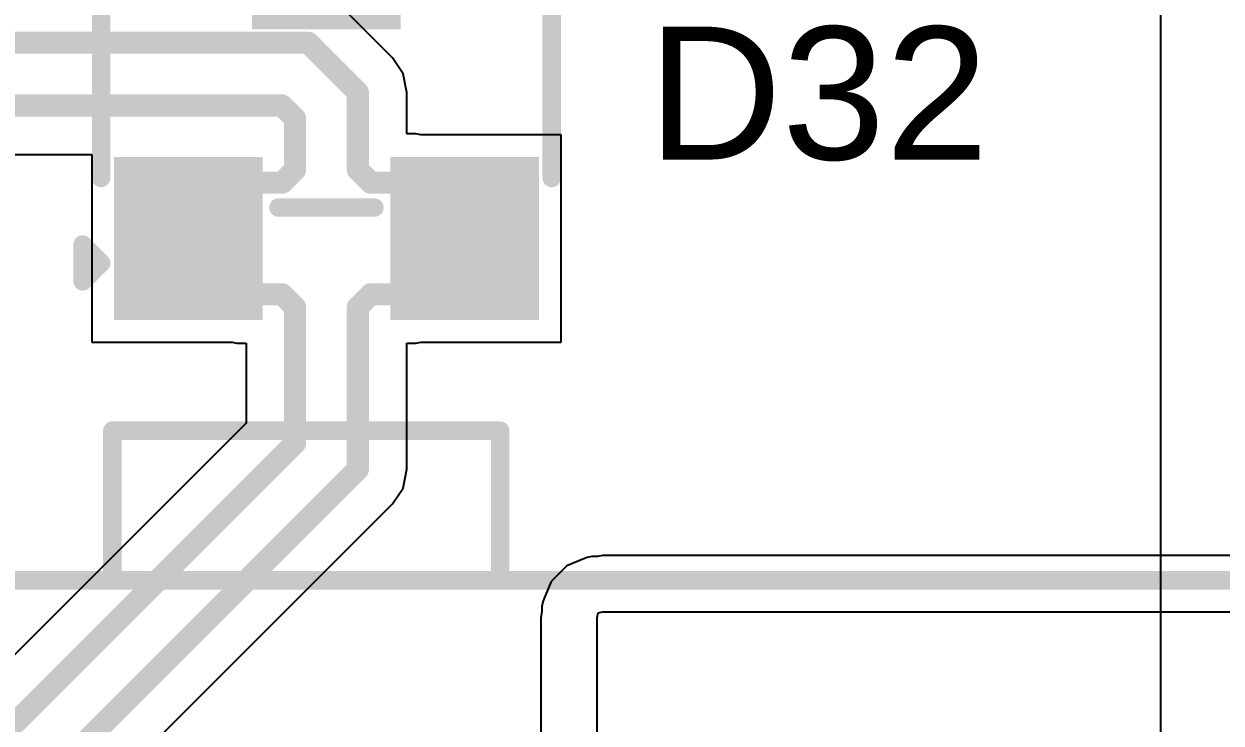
# Model space of a CAD drawing. Header units: inches. Extents: x 0 to 5379, y 0 to 5429.
# Drawn here: x 101.81 to 110.04, y 15.22 to 20.03 of the extents above; entities that cross this region are included whole.
import ezdxf

# ---------------------------------------------------------------- set-up
doc = ezdxf.new("R2010")
doc.units = ezdxf.units.IN
for name, color, linetype in [('SIG 01', 90, 'Continuous'), ('Top Layer', 1, 'Continuous'), ('Top Overlay', 2, 'Continuous'), ('Top Paste', 8, 'Continuous'), ('Top Solder', 216, 'Continuous')]:
    doc.layers.add(name, color=color, linetype=linetype)
doc.styles.add('Arial', font='', dxfattribs={"height": 0.2})
doc.styles.get('Arial').set_extended_font_data('Arial')

# ---------------------------------------------------------------- blocks, each defined once
blk = doc.blocks.new('1_770182_0_5')
at = {"layer": 'Top Overlay'}
for points in [[(-3.697, 6.985, 0.127, 0.127, 0), (-3.697, 8.015, 0.127, 0.127, 0)], [(-3.697, 8.015, 0.127, 0.127, 0), (-1.03, 8.015, 0.127, 0.127, 0)], [(-1.03, 6.985, 0.127, 0.127, 0), (-1.03, 8.015, 0.127, 0.127, 0)], [(-9.21, 6.985, 0.127, 0.127, 0), (-3.697, 6.985, 0.127, 0.127, 0)], [(-3.697, 6.985, 0.127, 0.127, 0), (-1.03, 6.985, 0.127, 0.127, 0)], [(-1.03, 6.985, 0.127, 0.127, 0), (4.76, 6.985, 0.127, 0.127, 0)]]:
    blk.add_lwpolyline(points, format="xyseb", dxfattribs=at)
for points in [[(-3.7288, 8.015, 0.0635, 0.0635, 1), (-3.6653, 8.015, 0.0635, 0.0635, 1)], [(-3.7288, 8.015, 0.0635, 0.0635, 1), (-3.6653, 8.015, 0.0635, 0.0635, 1)], [(-1.0618, 8.015, 0.0635, 0.0635, 1), (-0.9983, 8.015, 0.0635, 0.0635, 1)], [(-1.0618, 8.015, 0.0635, 0.0635, 1), (-0.9983, 8.015, 0.0635, 0.0635, 1)], [(-3.7288, 6.985, 0.0635, 0.0635, 1), (-3.6653, 6.985, 0.0635, 0.0635, 1)], [(-3.7288, 6.985, 0.0635, 0.0635, 1), (-3.6653, 6.985, 0.0635, 0.0635, 1)], [(-3.7288, 6.985, 0.0635, 0.0635, 1), (-3.6653, 6.985, 0.0635, 0.0635, 1)], [(-1.0618, 6.985, 0.0635, 0.0635, 1), (-0.9983, 6.985, 0.0635, 0.0635, 1)], [(-1.0618, 6.985, 0.0635, 0.0635, 1), (-0.9983, 6.985, 0.0635, 0.0635, 1)], [(-1.0618, 6.985, 0.0635, 0.0635, 1), (-0.9983, 6.985, 0.0635, 0.0635, 1)]]:
    blk.add_lwpolyline(points, format="xyseb", close=True, dxfattribs=at)
blk = doc.blocks.new('SOT_23_107')
at = {"layer": 'Top Layer'}
for points in [[(-0.41, 1.46), (0.41, 1.46), (0.41, 0.54), (-0.41, 0.54)], [(-1.36, -0.54), (-0.54, -0.54), (-0.54, -1.46), (-1.36, -1.46)], [(0.54, -0.54), (1.36, -0.54), (1.36, -1.46), (0.54, -1.46)]]:
    blk.add_hatch(color=1, dxfattribs=at).paths.add_polyline_path(points)
at = {"layer": 'Top Paste'}
for points in [[(-0.41, 1.46), (0.41, 1.46), (0.41, 0.54), (-0.41, 0.54)], [(-1.36, -0.54), (-0.54, -0.54), (-0.54, -1.46), (-1.36, -1.46)], [(0.54, -0.54), (1.36, -0.54), (1.36, -1.46), (0.54, -1.46)]]:
    blk.add_hatch(color=8, dxfattribs=at).paths.add_polyline_path(points)
at = {"layer": 'Top Solder'}
for points in [[(-0.5116, 1.5616), (0.5116, 1.5616), (0.5116, 0.4384), (-0.5116, 0.4384)], [(-1.4616, -0.4384), (-0.4384, -0.4384), (-0.4384, -1.5616), (-1.4616, -1.5616)], [(0.4384, -0.4384), (1.4616, -0.4384), (1.4616, -1.5616), (0.4384, -1.5616)]]:
    blk.add_hatch(color=216, dxfattribs=at).paths.add_polyline_path(points)
at = {"layer": 'Top Overlay'}
for points in [[(-1.5494, -0.5842, 0.127, 0.127, 0), (-1.5494, 0.8128, 0.127, 0.127, 0)], [(-1.5494, 0.8128, 0.127, 0.127, 0), (-0.5588, 0.8128, 0.127, 0.127, 0)], [(0.5588, 0.8128, 0.127, 0.127, 0), (1.5494, 0.8128, 0.127, 0.127, 0)], [(1.5494, -0.5842, 0.127, 0.127, 0), (1.5494, 0.8128, 0.127, 0.127, 0)], [(-0.3302, -0.7874, 0.127, 0.127, 0), (0.3302, -0.7874, 0.127, 0.127, 0)], [(-1.6764, -1.0414, 0.127, 0.127, 0), (-1.5494, -1.1684, 0.127, 0.127, 0)], [(-1.6764, -1.2954, 0.127, 0.127, 0), (-1.6764, -1.0414, 0.127, 0.127, 0)], [(-1.6764, -1.2954, 0.127, 0.127, 0), (-1.5494, -1.1684, 0.127, 0.127, 0)]]:
    blk.add_lwpolyline(points, format="xyseb", dxfattribs=at)
for points in [[(-1.5812, 0.8128, 0.0635, 0.0635, 1), (-1.5176, 0.8128, 0.0635, 0.0635, 1)], [(-1.5812, 0.8128, 0.0635, 0.0635, 1), (-1.5176, 0.8128, 0.0635, 0.0635, 1)], [(-0.5905, 0.8128, 0.0635, 0.0635, 1), (-0.5271, 0.8128, 0.0635, 0.0635, 1)], [(0.5271, 0.8128, 0.0635, 0.0635, 1), (0.5905, 0.8128, 0.0635, 0.0635, 1)], [(1.5176, 0.8128, 0.0635, 0.0635, 1), (1.5812, 0.8128, 0.0635, 0.0635, 1)], [(1.5176, 0.8128, 0.0635, 0.0635, 1), (1.5812, 0.8128, 0.0635, 0.0635, 1)], [(-1.5812, -0.5842, 0.0635, 0.0635, 1), (-1.5176, -0.5842, 0.0635, 0.0635, 1)], [(1.5176, -0.5842, 0.0635, 0.0635, 1), (1.5812, -0.5842, 0.0635, 0.0635, 1)], [(-0.3619, -0.7874, 0.0635, 0.0635, 1), (-0.2984, -0.7874, 0.0635, 0.0635, 1)], [(0.2984, -0.7874, 0.0635, 0.0635, 1), (0.3619, -0.7874, 0.0635, 0.0635, 1)], [(-1.7082, -1.0414, 0.0635, 0.0635, 1), (-1.6446, -1.0414, 0.0635, 0.0635, 1)], [(-1.7082, -1.0414, 0.0635, 0.0635, 1), (-1.6446, -1.0414, 0.0635, 0.0635, 1)], [(-1.5812, -1.1684, 0.0635, 0.0635, 1), (-1.5176, -1.1684, 0.0635, 0.0635, 1)], [(-1.5812, -1.1684, 0.0635, 0.0635, 1), (-1.5176, -1.1684, 0.0635, 0.0635, 1)], [(-1.7082, -1.2954, 0.0635, 0.0635, 1), (-1.6446, -1.2954, 0.0635, 0.0635, 1)], [(-1.7082, -1.2954, 0.0635, 0.0635, 1), (-1.6446, -1.2954, 0.0635, 0.0635, 1)]]:
    blk.add_lwpolyline(points, format="xyseb", close=True, dxfattribs=at)

msp = doc.modelspace()

# ---------------------------------------------------------------- linework, layer by layer
at = {"layer": 'SIG 01'}
for p, q in [((105.543, 16.3064), (105.4358, 16.1992)), ((105.6373, 16.3455), (105.543, 16.3064)), ((105.543, 16.3064), (105.543, 16.3064)), ((105.6421, 16.3486), (105.6373, 16.3455)), ((105.6477, 16.3498), (105.6421, 16.3486)), ((105.683, 16.3644), (105.6477, 16.3498)), ((105.7149, 16.3707), (105.683, 16.3644)), ((105.7532, 16.3707), (105.7149, 16.3707)), ((105.7907, 16.3782), (105.7532, 16.3707)), ((110.2739, 16.3782), (105.7907, 16.3782)), ((105.4358, 16.1992), (105.3967, 16.1049)), ((105.4358, 16.1992), (105.4358, 16.1992)), ((105.3778, 16.0592), (105.3715, 16.0273)), ((105.3924, 16.0945), (105.3778, 16.0592)), ((105.3936, 16.1001), (105.3924, 16.0945)), ((105.3967, 16.1049), (105.3936, 16.1001)), ((105.3715, 15.989), (105.364, 15.9515)), ((105.3715, 16.0273), (105.3715, 15.989)), ((105.7525, 15.9515), (105.7588, 15.9834)), ((105.7588, 15.9834), (105.7907, 15.9897)), ((105.7907, 15.9897), (110.2739, 15.9897)), ((105.364, 15.9515), (105.364, 14.6931)), ((105.7525, 9.1183), (105.7525, 15.9515))]:
    msp.add_line(p, q, dxfattribs=at)
at = {"layer": 'Top Layer'}
for p, q in [((109.6264, 37.4396), (109.6264, 0.381)), ((109.6264, 22.4649), (109.6264, 15.0152)), ((104.3438, 19.8005), (104.0015, 20.1427)), ((104.4167, 19.6913), (104.3438, 19.8005)), ((104.4424, 19.5624), (104.4167, 19.6913)), ((104.4424, 19.2785), (104.4424, 19.5624)), ((104.506, 19.2785), (104.4424, 19.2785)), ((104.5385, 19.272), (104.506, 19.2785)), ((105.5038, 19.272), (104.5385, 19.272)), ((105.5038, 17.844), (105.5038, 19.272)), ((101.6304, 19.1362), (102.2758, 19.1362)), ((102.2758, 19.1362), (102.2758, 17.844)), ((102.2758, 17.844), (103.2411, 17.844)), ((103.2411, 17.844), (103.2736, 17.8375)), ((103.2736, 17.8375), (103.3372, 17.8375)), ((103.3372, 17.8375), (103.3372, 17.2887)), ((104.4424, 16.9704), (104.4424, 17.8375)), ((104.4424, 17.8375), (104.506, 17.8375)), ((104.506, 17.8375), (104.5385, 17.844)), ((104.5385, 17.844), (105.5038, 17.844)), ((103.3372, 17.2887), (101.3556, 15.3071)), ((104.4167, 16.8415), (104.4424, 16.9704)), ((104.3438, 16.7323), (104.4167, 16.8415)), ((102.3621, 14.7507), (104.3438, 16.7323))]:
    msp.add_line(p, q, dxfattribs=at)
for points in [[(91.3658, 19.9046, 0.1524, 0.1524, 0), (103.7635, 19.9046, 0.1524, 0.1524, 0)], [(103.7635, 19.9046, 0.1524, 0.1524, 0), (104.1057, 19.5624, 0.1524, 0.1524, 0)], [(104.1057, 19.0311, 0.1524, 0.1524, 0), (104.1057, 19.5624, 0.1524, 0.1524, 0)], [(101.4476, 19.4728, 0.1524, 0.1524, 0), (102.4475, 19.4728, 0.1524, 0.1524, 0)], [(102.4475, 19.4728, 0.1524, 0.1524, 0), (103.5846, 19.4728, 0.1524, 0.1524, 0)], [(103.5846, 19.4728, 0.1524, 0.1524, 0), (103.6739, 19.3836, 0.1524, 0.1524, 0)], [(103.6739, 19.0311, 0.1524, 0.1524, 0), (103.6739, 19.3836, 0.1524, 0.1524, 0)], [(103.5846, 18.9418, 0.1524, 0.1524, 0), (103.6739, 19.0311, 0.1524, 0.1524, 0)], [(104.1057, 19.0311, 0.1524, 0.1524, 0), (104.195, 18.9418, 0.1524, 0.1524, 0)], [(102.9398, 18.608, 0.1524, 0.1524, 0), (103.2736, 18.9418, 0.1524, 0.1524, 0)], [(103.2736, 18.9418, 0.1524, 0.1524, 0), (103.5846, 18.9418, 0.1524, 0.1524, 0)], [(104.195, 18.9418, 0.1524, 0.1524, 0), (104.506, 18.9418, 0.1524, 0.1524, 0)], [(104.506, 18.9418, 0.1524, 0.1524, 0), (104.8398, 18.608, 0.1524, 0.1524, 0)], [(102.9398, 18.508, 0.1524, 0.1524, 0), (102.9398, 18.608, 0.1524, 0.1524, 0)], [(104.8398, 18.558, 0.1524, 0.1524, 0), (104.8398, 18.608, 0.1524, 0.1524, 0)], [(104.8398, 18.508, 0.1524, 0.1524, 0), (104.8398, 18.558, 0.1524, 0.1524, 0)], [(102.9398, 18.508, 0.1524, 0.1524, 0), (103.2736, 18.1742, 0.1524, 0.1524, 0)], [(104.506, 18.1742, 0.1524, 0.1524, 0), (104.8398, 18.508, 0.1524, 0.1524, 0)], [(103.2736, 18.1742, 0.1524, 0.1524, 0), (103.5846, 18.1742, 0.1524, 0.1524, 0)], [(103.5846, 18.1742, 0.1524, 0.1524, 0), (103.6739, 18.0849, 0.1524, 0.1524, 0)], [(104.1057, 18.0849, 0.1524, 0.1524, 0), (104.195, 18.1742, 0.1524, 0.1524, 0)], [(104.195, 18.1742, 0.1524, 0.1524, 0), (104.506, 18.1742, 0.1524, 0.1524, 0)], [(103.6739, 17.1492, 0.1524, 0.1524, 0), (103.6739, 18.0849, 0.1524, 0.1524, 0)], [(104.1057, 16.9704, 0.1524, 0.1524, 0), (104.1057, 18.0849, 0.1524, 0.1524, 0)], [(101.5936, 15.069, 0.1524, 0.1524, 0), (103.6739, 17.1492, 0.1524, 0.1524, 0)], [(102.0255, 14.8901, 0.1524, 0.1524, 0), (104.1057, 16.9704, 0.1524, 0.1524, 0)]]:
    msp.add_lwpolyline(points, format="xyseb", dxfattribs=at)
for points in [[(103.7254, 19.9046, 0.0762, 0.0762, 1), (103.8016, 19.9046, 0.0762, 0.0762, 1)], [(103.7254, 19.9046, 0.0762, 0.0762, 1), (103.8016, 19.9046, 0.0762, 0.0762, 1)], [(104.0676, 19.5624, 0.0762, 0.0762, 1), (104.1438, 19.5624, 0.0762, 0.0762, 1)], [(104.0676, 19.5624, 0.0762, 0.0762, 1), (104.1438, 19.5624, 0.0762, 0.0762, 1)], [(102.4094, 19.4728, 0.0762, 0.0762, 1), (102.4856, 19.4728, 0.0762, 0.0762, 1)], [(102.4094, 19.4728, 0.0762, 0.0762, 1), (102.4856, 19.4728, 0.0762, 0.0762, 1)], [(103.5465, 19.4728, 0.0762, 0.0762, 1), (103.6227, 19.4728, 0.0762, 0.0762, 1)], [(103.5465, 19.4728, 0.0762, 0.0762, 1), (103.6227, 19.4728, 0.0762, 0.0762, 1)], [(103.6358, 19.3836, 0.0762, 0.0762, 1), (103.712, 19.3836, 0.0762, 0.0762, 1)], [(103.6358, 19.3836, 0.0762, 0.0762, 1), (103.712, 19.3836, 0.0762, 0.0762, 1)], [(103.6358, 19.0311, 0.0762, 0.0762, 1), (103.712, 19.0311, 0.0762, 0.0762, 1)], [(103.6358, 19.0311, 0.0762, 0.0762, 1), (103.712, 19.0311, 0.0762, 0.0762, 1)], [(104.0676, 19.0311, 0.0762, 0.0762, 1), (104.1438, 19.0311, 0.0762, 0.0762, 1)], [(104.0676, 19.0311, 0.0762, 0.0762, 1), (104.1438, 19.0311, 0.0762, 0.0762, 1)], [(103.2355, 18.9418, 0.0762, 0.0762, 1), (103.3117, 18.9418, 0.0762, 0.0762, 1)], [(103.2355, 18.9418, 0.0762, 0.0762, 1), (103.3117, 18.9418, 0.0762, 0.0762, 1)], [(103.5465, 18.9418, 0.0762, 0.0762, 1), (103.6227, 18.9418, 0.0762, 0.0762, 1)], [(103.5465, 18.9418, 0.0762, 0.0762, 1), (103.6227, 18.9418, 0.0762, 0.0762, 1)], [(104.1569, 18.9418, 0.0762, 0.0762, 1), (104.2331, 18.9418, 0.0762, 0.0762, 1)], [(104.1569, 18.9418, 0.0762, 0.0762, 1), (104.2331, 18.9418, 0.0762, 0.0762, 1)], [(104.4679, 18.9418, 0.0762, 0.0762, 1), (104.5441, 18.9418, 0.0762, 0.0762, 1)], [(104.4679, 18.9418, 0.0762, 0.0762, 1), (104.5441, 18.9418, 0.0762, 0.0762, 1)], [(102.9017, 18.608, 0.0762, 0.0762, 1), (102.9779, 18.608, 0.0762, 0.0762, 1)], [(102.9017, 18.608, 0.0762, 0.0762, 1), (102.9779, 18.608, 0.0762, 0.0762, 1)], [(104.8017, 18.608, 0.0762, 0.0762, 1), (104.8779, 18.608, 0.0762, 0.0762, 1)], [(104.8017, 18.608, 0.0762, 0.0762, 1), (104.8779, 18.608, 0.0762, 0.0762, 1)], [(104.8017, 18.558, 0.0762, 0.0762, 1), (104.8779, 18.558, 0.0762, 0.0762, 1)], [(104.8017, 18.558, 0.0762, 0.0762, 1), (104.8779, 18.558, 0.0762, 0.0762, 1)], [(102.9017, 18.508, 0.0762, 0.0762, 1), (102.9779, 18.508, 0.0762, 0.0762, 1)], [(102.9017, 18.508, 0.0762, 0.0762, 1), (102.9779, 18.508, 0.0762, 0.0762, 1)], [(104.8017, 18.508, 0.0762, 0.0762, 1), (104.8779, 18.508, 0.0762, 0.0762, 1)], [(104.8017, 18.508, 0.0762, 0.0762, 1), (104.8779, 18.508, 0.0762, 0.0762, 1)], [(103.2355, 18.1742, 0.0762, 0.0762, 1), (103.3117, 18.1742, 0.0762, 0.0762, 1)], [(103.2355, 18.1742, 0.0762, 0.0762, 1), (103.3117, 18.1742, 0.0762, 0.0762, 1)], [(103.5465, 18.1742, 0.0762, 0.0762, 1), (103.6227, 18.1742, 0.0762, 0.0762, 1)], [(103.5465, 18.1742, 0.0762, 0.0762, 1), (103.6227, 18.1742, 0.0762, 0.0762, 1)], [(104.1569, 18.1742, 0.0762, 0.0762, 1), (104.2331, 18.1742, 0.0762, 0.0762, 1)], [(104.1569, 18.1742, 0.0762, 0.0762, 1), (104.2331, 18.1742, 0.0762, 0.0762, 1)], [(104.4679, 18.1742, 0.0762, 0.0762, 1), (104.5441, 18.1742, 0.0762, 0.0762, 1)], [(104.4679, 18.1742, 0.0762, 0.0762, 1), (104.5441, 18.1742, 0.0762, 0.0762, 1)], [(103.6358, 18.0849, 0.0762, 0.0762, 1), (103.712, 18.0849, 0.0762, 0.0762, 1)], [(103.6358, 18.0849, 0.0762, 0.0762, 1), (103.712, 18.0849, 0.0762, 0.0762, 1)], [(104.0676, 18.0849, 0.0762, 0.0762, 1), (104.1438, 18.0849, 0.0762, 0.0762, 1)], [(104.0676, 18.0849, 0.0762, 0.0762, 1), (104.1438, 18.0849, 0.0762, 0.0762, 1)], [(103.6358, 17.1492, 0.0762, 0.0762, 1), (103.712, 17.1492, 0.0762, 0.0762, 1)], [(103.6358, 17.1492, 0.0762, 0.0762, 1), (103.712, 17.1492, 0.0762, 0.0762, 1)], [(104.0676, 16.9704, 0.0762, 0.0762, 1), (104.1438, 16.9704, 0.0762, 0.0762, 1)], [(104.0676, 16.9704, 0.0762, 0.0762, 1), (104.1438, 16.9704, 0.0762, 0.0762, 1)]]:
    msp.add_lwpolyline(points, format="xyseb", close=True, dxfattribs=at)

# ---------------------------------------------------------------- block references
for name, p in [('SOT_23_107', (103.8898, 19.558)), ('1_770182_0_5', (106.1148, 9.2212))]:
    msp.add_blockref(name, p)

# ---------------------------------------------------------------- texts
at = {"layer": 'Top Overlay', "style": 'Arial'}
msp.add_text('D32', height=0.9144, dxfattribs=at).set_placement((106.1, 19.1009))

doc.saveas('drawing.dxf')
